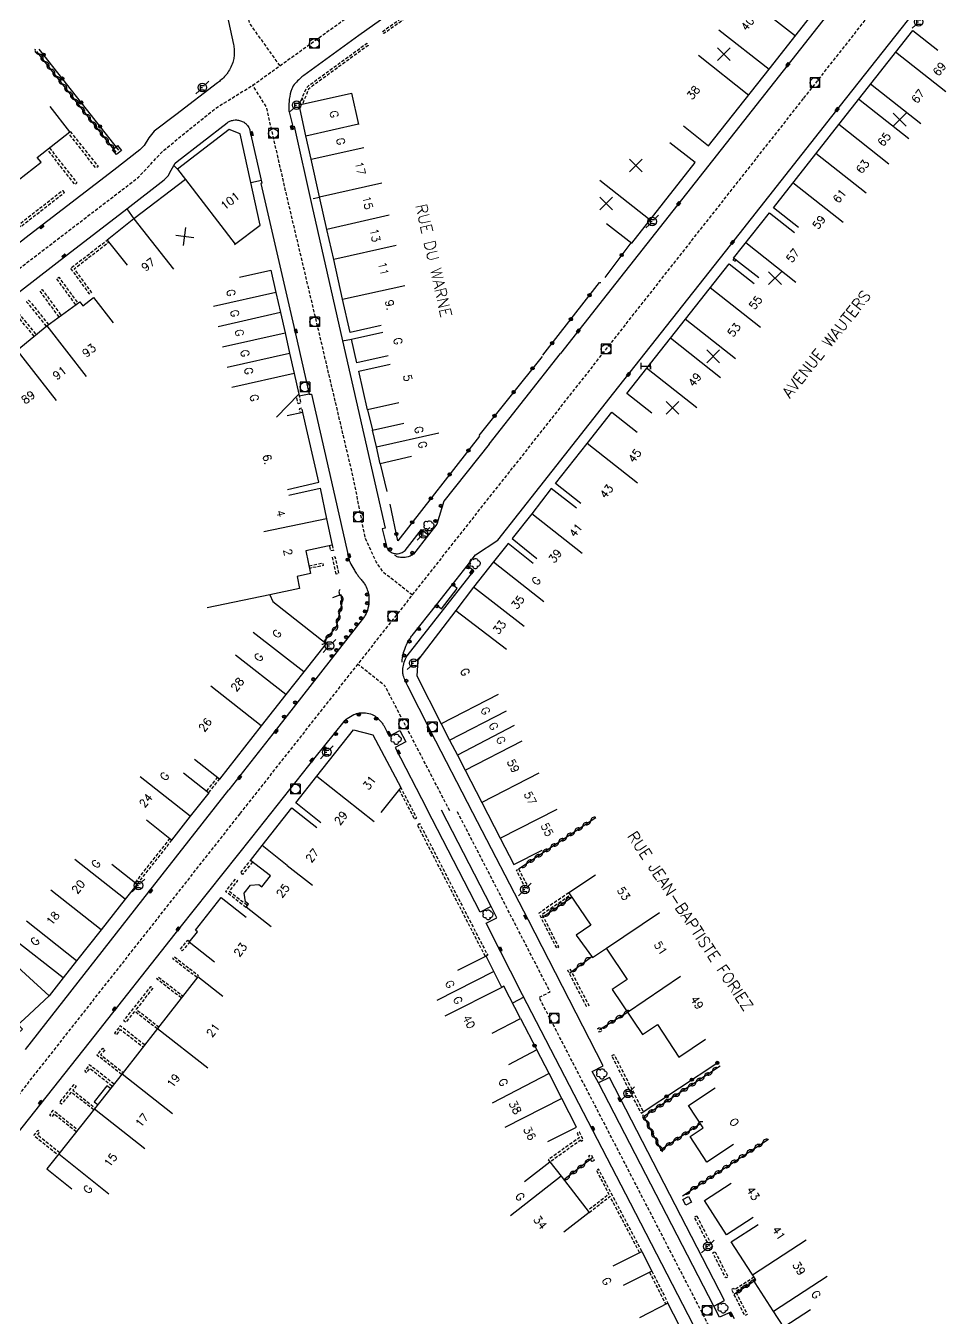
# Model space of a CAD drawing. Header units: millimetres. Extents: x 108000 to 109000, y 121000 to 122000.
# Drawn here: x 108618.6 to 108762.9, y 121403.6 to 121605.4 of the extents above; entities that cross this region are included whole.
import ezdxf
from ezdxf.enums import TextEntityAlignment as Align

# ---------------------------------------------------------------- set-up
doc = ezdxf.new("R2010")
doc.units = ezdxf.units.MM
doc.linetypes.add('DASHED', pattern=[0.75, 0.5, -0.25])
doc.layers.get('0').update_dxf_attribs({"linetype": 'CONTINUOUS'})
for name, color, linetype in [('W0001', 6, 'DASHED'), ('W0008', 7, 'CONTINUOUS'), ('W0100', 7, 'CONTINUOUS'), ('W0112', 1, 'DASHED'), ('W0300', 7, 'CONTINUOUS'), ('W0310', 3, 'CONTINUOUS'), ('W0322', 7, 'CONTINUOUS'), ('W0400', 7, 'CONTINUOUS'), ('W0420', 7, 'CONTINUOUS'), ('W0471', 7, 'CONTINUOUS'), ('W0989', 7, 'CONTINUOUS'), ('W0991', 7, 'CONTINUOUS'), ('W1102', 7, 'CONTINUOUS'), ('W1474', 7, 'CONTINUOUS')]:
    doc.layers.add(name, color=color, linetype=linetype)
doc.styles.get("Standard").update_dxf_attribs({"font": 'romans.shx', "width": 0.85})

# ---------------------------------------------------------------- blocks, each defined once
blk = doc.blocks.new('t310o')
at = {"color": 0, "linetype": 'Continuous'}
for centre, start, end in [((-0.5, 0.38), 216.8699, 323.1304), ((0.5, -0.37), 36.8699, 143.1303)]:
    blk.add_arc(centre, 0.625, start, end, dxfattribs=at)
blk = doc.blocks.new('t991o')
at = {"color": 0, "linetype": 'Continuous'}
for p, q in [((-1, 1), (1, -1)), ((-1, -1), (1, 1))]:
    blk.add_line(p, q, dxfattribs=at)
blk = doc.blocks.new('T420')
for p, q in [((0.75, 0.75), (-0.75, 0.75)), ((-0.75, 0.75), (-0.75, -0.75)), ((0.75, 0.75), (0.75, -0.75)), ((0.75, -0.75), (-0.75, -0.75))]:
    blk.add_line(p, q)
blk.add_ellipse((0, 0), major_axis=(-0.53, 0.53), ratio=1, start_param=3.926991, end_param=10.210176)
blk = doc.blocks.new('T400')
for p, q in [((-0.15, 0.3), (0.15, 0.3)), ((-0.15, -0.25), (-0.15, 0.3)), ((-0.15, 0.15), (0.15, 0.15)), ((-0.15, 0), (0.15, 0)), ((0.15, 0.3), (0.15, -0.25)), ((-0.15, -0.15), (0.15, -0.15)), ((-0.15, -0.25), (-0.15, -0.3)), ((-0.15, -0.3), (0.15, -0.3)), ((0.15, -0.3), (0.15, -0.25))]:
    blk.add_line(p, q)
blk = doc.blocks.new('t112o')
at = {"color": 0, "linetype": 'Continuous'}
for p, q in [((-0.5, 0.5), (0.5, 0.5)), ((-0.5, -0.5), (-0.5, 0.5)), ((0.5, 0.5), (0.5, -0.5)), ((0.5, -0.5), (-0.5, -0.5))]:
    blk.add_line(p, q, dxfattribs=at)
blk = doc.blocks.new('T471')
for p, q in [((-0.333334, 0.333334), (-0.333334, -0.333334)), ((-0.333334, 0.333334), (0.333334, 0.333334)), ((-0.333334, 0), (0, 0)), ((0.500001, 0.500001), (1.000002, 1.000002)), ((-0.500001, -0.500001), (-1.000002, -1.000002)), ((-0.333334, -0.333334), (0.333334, -0.333334))]:
    blk.add_line(p, q)
blk.add_ellipse((0, 0), major_axis=(0.471405, 0.471405), ratio=1, start_param=5.4977871438, end_param=11.780972451)
blk = doc.blocks.new('t322o')
at = {"color": 0, "linetype": 'Continuous'}
for radius in [0.25, 0.15]:
    blk.add_circle((0, 0), radius, dxfattribs=at)
blk = doc.blocks.new('T300')
for p, q in [((-0.8, 0.51), (-0.86, 0.34)), ((-0.86, 0.34), (-0.86, 0.17)), ((-0.86, 0.17), (-0.74, 0.06)), ((-0.69, 0.63), (-0.8, 0.51)), ((-0.8, -0.06), (-0.74, 0.06)), ((-0.74, 0.06), (-0.69, 0.11)), ((-0.57, 0.69), (-0.69, 0.63)), ((-0.46, 0.69), (-0.57, 0.69)), ((-0.29, 0.63), (-0.46, 0.69)), ((-0.29, 0.63), (-0.17, 0.74)), ((-0.23, 0.57), (-0.29, 0.63)), ((-0.17, 0.74), (-0.06, 0.8)), ((-0.06, 0.8), (0.06, 0.8)), ((0.06, 0.8), (0.23, 0.74)), ((0.23, 0.74), (0.34, 0.63)), ((0.34, 0.63), (0.4, 0.51)), ((0.46, 0.46), (0.34, 0.46)), ((0.4, 0.51), (0.4, 0.46)), ((0.57, 0.4), (0.46, 0.46)), ((0.57, 0.4), (0.69, 0.29)), ((0.69, 0.29), (0.74, 0.17)), ((0.74, 0.06), (0.69, -0.17)), ((0.74, 0.17), (0.74, 0.06)), ((-0.8, -0.17), (-0.8, -0.06)), ((-0.8, -0.23), (-0.8, -0.17)), ((-0.74, -0.34), (-0.8, -0.23)), ((-0.69, -0.4), (-0.74, -0.34)), ((-0.51, -0.46), (-0.69, -0.4)), ((-0.4, -0.46), (-0.51, -0.46)), ((-0.4, -0.46), (-0.34, -0.46)), ((-0.34, -0.46), (-0.34, -0.4)), ((-0.34, -0.51), (-0.34, -0.46)), ((-0.29, -0.63), (-0.34, -0.51)), ((-0.17, -0.74), (-0.29, -0.63)), ((-0.06, -0.8), (-0.17, -0.74)), ((0.06, -0.8), (-0.06, -0.8)), ((0.17, -0.74), (0.06, -0.8)), ((0.23, -0.69), (0.17, -0.74)), ((0.29, -0.46), (0.23, -0.46)), ((0.29, -0.63), (0.23, -0.69)), ((0.46, -0.4), (0.29, -0.46)), ((0.34, -0.51), (0.29, -0.63)), ((0.34, -0.51), (0.34, -0.46)), ((0.57, -0.34), (0.46, -0.4)), ((0.63, -0.29), (0.57, -0.34)), ((0.69, -0.17), (0.63, -0.29))]:
    blk.add_line(p, q)
blk = doc.blocks.new('T1474')
at = {"color": 0, "linetype": 'Continuous', "flags": 128}
for points in [[(-0.75, -0.5), (-0.75, 0.5)], [(-0.75, 0), (0.75, 0)], [(0.75, 0), (0.75, -0.5), (0.75, 0.5)]]:
    blk.add_lwpolyline(points, dxfattribs=at)

msp = doc.modelspace()

# ---------------------------------------------------------------- linework, layer by layer
at = {"layer": 'W0001', "flags": 128}
msp.add_lwpolyline([(108658.35, 121599.2), (108653.66, 121605.74), (108651.72, 121613.61), (108650.1, 121620.71), (108647.25, 121633.35, 0.006479), (108646.98, 121634.5, 0.001017), (108645.02, 121642.22, 0.001478), (108642.82, 121650.72, 0.005007), (108642.15, 121653.16, 0.002608), (108641.58, 121655.12, 0.000943), (108639.96, 121660.58, 0.000962), (108638.65, 121664.94, 0.003428), (108638.28, 121666.12, 0.006892), (108637.98, 121667, 0.002312), (108636.99, 121669.82, 0.00325), (108635.62, 121673.55, 0.008486), (108635.09, 121674.88, 0.002054), (108634.31, 121676.76, 0.001557), (108633.24, 121679.25), (108625.44, 121697.37), (108607, 121740.6), (108591.59, 121776.73), (108586.4, 121788.83), (108582.84, 121797.18, -0.006893), (108582.13, 121798.93, -0.004423), (108581.1, 121801.62, -0.006374), (108580.31, 121803.79, -0.003589), (108579.03, 121807.59, -0.003831), (108577.94, 121810.99, -0.006752), (108577.35, 121812.99, -0.006168), (108576.75, 121815.22, -0.005059), (108576.08, 121817.93, -0.002498), (108575.29, 121821.4, -0.00247), (108574.52, 121824.92, -0.001982), (108573.74, 121828.61, -0.009524), (108573.58, 121829.49), (108569.68, 121852.92), (108566.65, 121870.98), (108561.32, 121903.13), (108559.8, 121912.38), (108558.37, 121921.26), (108555.47, 121934.7), (108554.07, 121941.81), (108554.64, 121951.59)], format="xyb", dxfattribs=at)
at = {"layer": 'W0001'}
msp.add_lwpolyline([(108694.83, 121536.5), (108740.2, 121594.12), (108763.64, 121623.9)], dxfattribs=at)
at = {"layer": 'W0001', "flags": 128}
for points in [[(108324.99, 121331.05), (108366.93, 121370.14), (108396.42, 121397.25), (108399.33, 121399.77), (108406.97, 121404.96), (108414.91, 121410.76), (108439.87, 121429.9), (108520.49, 121492.17), (108603.69, 121556.86), (108636.24, 121581.76), (108640.06, 121585.88), (108648.16, 121592.45), (108654.27, 121596.27), (108684.65, 121618.07)], [(108679.03, 121516.49), (108674.52, 121520.05), (108673.37, 121521.68), (108671.69, 121525.35), (108669.85, 121534.66), (108659.3, 121579.35), (108656.25, 121592.7), (108654.09, 121596.16)], [(108652.15, 121482.38), (108694.81, 121536.52)], [(108684.87, 121482.81), (108674.74, 121502.35), (108670.51, 121505.68)], [(108417.65, 121187.16), (108475.27, 121258.08), (108527.46, 121324.17), (108567.08, 121374.86), (108580.51, 121391.48), (108620.7, 121442.44), (108652.15, 121482.38)], [(108801.81, 121299.5), (108778.59, 121330.52), (108780.11, 121331.68), (108756.39, 121363.39), (108754.85, 121362.25), (108736.66, 121386.54), (108731.03, 121394.93), (108725.16, 121402.75), (108698.84, 121453.66), (108700.55, 121454.53), (108686.04, 121482.71)]]:
    msp.add_lwpolyline(points, dxfattribs=at)
at = {"layer": 'W0008'}
for p, q in [((108691.05, 121540.07), (108702.2, 121554.23)), ((108698.97, 121533.4), (108710.53, 121548.09))]:
    msp.add_line(p, q, dxfattribs=at)
for points in [[(108686.69, 121615.34), (108691.88, 121618.99), (108695.39, 121620.99), (108701.34, 121623.81), (108708.99, 121627.12), (108723.77, 121633.62), (108723.71, 121633.72), (108730.93, 121636.87), (108731.16, 121636.84), (108747.59, 121643.97), (108747.61, 121644.1), (108750.94, 121645.21), (108755.45, 121644.35), (108757.75, 121642.25), (108761.42, 121637.38), (108762.8, 121633.5), (108762.48, 121631.45), (108761.48, 121629.63), (108760.83, 121628.81), (108745.86, 121609.74), (108709.49, 121563.48), (108702.2, 121554.23)], [(108710.53, 121548.09), (108728.73, 121571.18), (108745.93, 121592.99), (108765.87, 121618.24), (108769.25, 121621.75), (108771.3, 121621.97), (108773.17, 121621.01), (108774.42, 121619.36), (108781.32, 121609.82)]]:
    msp.add_lwpolyline(points, dxfattribs=at)
at = {"layer": 'W0008', "flags": 128}
for points in [[(108686.72, 121615.3), (108670.66, 121603.89), (108662.1, 121597.67, 0.02723), (108661.48, 121597.17, 0.020909), (108660.75, 121596.44, 0.096826), (108660.2, 121595.56, 0.061188), (108659.8, 121593.97, 0.025488), (108659.71, 121592.55, 0.064713), (108659.77, 121592), (108660.34, 121589.69), (108660.54, 121589.77), (108663.33, 121577.37), (108668.14, 121556.23), (108674.77, 121526.97), (108674.33, 121526.86), (108675.04, 121523.92, 0.147406), (108675.26, 121523.54, 0.082842), (108675.9, 121523.11, 0.077519), (108676.47, 121522.95, 0.093058), (108676.96, 121522.99, 0.059567), (108677.59, 121523.24, 0.100479), (108677.9, 121523.49), (108680.48, 121526.73), (108681.53, 121525.92)], [(108649.63, 121609.2), (108651.08, 121602.52, -0.040104), (108651.19, 121601.69, -0.032995), (108651.18, 121600.67, -0.052913), (108651.04, 121599.92, -0.039936), (108650.67, 121598.98, -0.027561), (108650.19, 121598.11, -0.048702), (108649.85, 121597.66, -0.018285), (108649.17, 121596.99, -0.022937), (108648.59, 121596.51), (108642.08, 121591.54), (108638.71, 121588.97), (108637.84, 121587.93), (108637.12, 121586.75), (108636.44, 121586.06), (108632.4, 121582.88), (108619.18, 121572.71), (108603.12, 121560.24, -0.039021)], [(108552.31, 121513.25), (108625.15, 121569.7), (108634.4, 121576.82), (108640.28, 121581.36), (108640.9, 121582.01), (108641.36, 121582.89), (108641.98, 121583.98), (108642.26, 121584.25), (108650.12, 121590.29, -0.067038), (108650.5, 121590.51, -0.046848), (108651.1, 121590.69, -0.07426), (108651.55, 121590.72, -0.051646), (108652.18, 121590.59, -0.053566), (108652.73, 121590.35, -0.072337), (108653.08, 121590.08, -0.059314), (108653.48, 121589.55, -0.076477), (108653.66, 121589.07), (108655.53, 121580.85), (108655.38, 121580.81), (108660.5, 121558.47), (108662.9, 121547.87), (108663.25, 121547.89), (108666.64, 121533.06), (108669.15, 121522.02, 0.057618), (108669.3, 121521.59, 0.021468), (108669.88, 121520.53, 0.008698), (108670.25, 121519.95, 0.010315), (108670.58, 121519.47, 0.035804), (108670.93, 121519.05, -0.029068), (108671.36, 121518.54, -0.048003), (108671.7, 121517.99, -0.032351), (108672.06, 121517.11, -0.053352), (108672.21, 121516.45, -0.038367), (108672.24, 121515.52, -0.063423), (108672, 121514.08, -0.092047), (108671.53, 121513.18), (108657.81, 121495.55), (108650.34, 121486.1)], [(108691.04, 121540.08), (108683.97, 121531.17), (108682.84, 121527.6), (108681.53, 121525.92), (108679.2, 121522.92, -0.104262), (108678.98, 121522.74, -0.045031), (108678.37, 121522.47, -0.058757), (108677.9, 121522.38, -0.037206), (108677.16, 121522.38, -0.069596), (108676.81, 121522.45, -0.045492), (108676.31, 121522.68)], [(108688.5, 121482.5), (108681.86, 121495.29), (108678.3, 121502.27, -0.020172), (108677.93, 121503.09, -0.02042), (108677.62, 121503.93, -0.081202), (108677.52, 121504.57, -0.053392), (108677.64, 121505.53, -0.037459), (108677.95, 121506.52, -0.071691), (108678.22, 121507), (108688.63, 121520.29), (108687.6, 121521.08), (108688.92, 121522.81), (108692.38, 121525.09), (108698.93, 121533.43)], [(108677.44, 121506.04, -0.023873), (108677.49, 121506.82, -0.043727), (108677.58, 121507.24, -0.011776), (108677.95, 121508.35, -0.032321), (108678.12, 121508.74, -0.019234), (108678.63, 121509.66, -0.030609), (108679.01, 121510.2), (108682.8, 121514.97), (108685.29, 121518.17), (108687.6, 121521.08)], [(108653.96, 121478.66), (108663.87, 121491.14), (108668.37, 121496.78, -0.074369), (108668.84, 121497.22, -0.039705), (108669.89, 121497.83, -0.072074), (108670.74, 121498.09, -0.065122), (108671.72, 121498.11, -0.072834), (108672.77, 121497.84, -0.088813), (108673.51, 121497.36, -0.030603), (108674.24, 121496.6, -0.055625), (108674.56, 121496.11), (108675.4, 121494.47), (108677.05, 121495.33), (108677.99, 121493.57), (108676.34, 121492.68), (108681.27, 121483.12)]]:
    msp.add_lwpolyline(points, format="xyb", dxfattribs=at)
for points in [[(108641.75, 121583.58), (108642.34, 121583.03)], [(108655.44, 121581.26), (108653.8, 121580.91)], [(108663.52, 121578.45), (108664.52, 121578.67)], [(108634.4, 121576.82), (108635.54, 121575.29)], [(108668.14, 121556.23), (108669.54, 121556.48)], [(108662.9, 121547.87), (108661.37, 121547.56)], [(108682.8, 121514.97), (108683.57, 121514.37), (108686.05, 121517.53), (108685.29, 121518.17)], [(108618.58, 121445.5), (108637.86, 121470.17), (108650.34, 121486.1)], [(108725.4, 121397.72), (108713.12, 121421.5), (108696.25, 121454.06), (108690.55, 121465.24), (108692.24, 121466.08), (108691.33, 121467.87), (108689.6, 121466.99), (108681.28, 121483.13)], [(108691.33, 121467.87), (108683.57, 121482.93)], [(108729.34, 121403.47), (108728.78, 121404.52), (108727.03, 121403.69), (108726.11, 121405.44), (108727.81, 121406.32), (108709.83, 121441.13), (108708.12, 121440.3), (108707.13, 121442.08), (108708.85, 121442.99), (108697.17, 121465.72), (108688.5, 121482.5)], [(108593.52, 121402.39), (108628.52, 121446.58), (108642.77, 121464.56), (108653.96, 121478.66)], [(108696.45, 121453.68), (108694.68, 121452.78)], [(108726.11, 121405.44), (108708.12, 121440.3)]]:
    msp.add_lwpolyline(points, dxfattribs=at)
at = {"layer": 'W0100'}
for points in [[(108721.38, 121589.79), (108725.3, 121586.68), (108734.78, 121598.64), (108743.6, 121609.91), (108739.67, 121612.99)], [(108739.37, 121573.92), (108735.44, 121577.01), (108745.65, 121590.02), (108757.21, 121604.69), (108761.14, 121601.6)], [(108709.39, 121574.54), (108713.33, 121571.46), (108723.2, 121584.07), (108719.26, 121587.15)], [(108733.16, 121566.05), (108729.23, 121569.15), (108734.83, 121576.23), (108738.75, 121573.13)], [(108716.46, 121544.91), (108712.54, 121548.01), (108728.53, 121568.26), (108732.45, 121565.16)], [(108705.34, 121530.82), (108701.41, 121533.92), (108706.34, 121540.16), (108710.21, 121545.06), (108714.14, 121541.96)]]:
    msp.add_lwpolyline(points, dxfattribs=at)
at = {"layer": 'W0100', "flags": 128}
for points in [[(108674.17, 121558.6), (108669.29, 121557.5), (108668.12, 121562.7), (108666.74, 121568.91), (108665.67, 121573.63), (108664.51, 121578.72), (108663.23, 121584.59), (108662.4, 121588.24), (108661.36, 121593.06), (108669.52, 121594.9), (108670.62, 121590.03)], [(108614.38, 121585.25), (108617.46, 121581.32), (108621.02, 121584.12), (108621.02, 121584.12), (108620.43, 121584.87), (108625.52, 121588.88), (108622.44, 121592.81)], [(108651.26, 121571.26), (108655.23, 121574.3), (108655.23, 121574.3), (108652.15, 121588.57), (108650.39, 121589.23), (108642.34, 121583.03), (108643.58, 121581.42), (108635.54, 121575.29), (108631.34, 121571.95), (108634.45, 121568.04)], [(108652.04, 121566.17), (108656.91, 121567.27), (108657.71, 121563.77), (108658.42, 121560.62), (108659.14, 121557.48), (108659.85, 121554.28), (108660.57, 121551.14), (108661.3, 121547.87), (108657.8, 121544.3)], [(108601.27, 121535.96), (108598.14, 121539.87), (108603, 121543.76), (108607.72, 121547.31), (108612.46, 121551.18), (108617.31, 121554.77), (108621.94, 121558.55), (108627.07, 121562.32), (108627.07, 121562.32), (108627.56, 121561.69), (108629.21, 121562.97), (108632.27, 121559.01)], [(108675.24, 121553.89), (108670.36, 121552.8), (108669.54, 121556.48), (108674.41, 121557.57)], [(108676.91, 121546.52), (108672.03, 121545.44), (108670.69, 121551.5), (108675.57, 121552.58)], [(108659.53, 121533.01), (108664.4, 121534.13), (108661.9, 121545.04), (108661.9, 121545.04), (108659.47, 121544.49)], [(108678.88, 121538.13), (108674.01, 121537.03), (108674.01, 121537.02), (108673.41, 121539.64), (108672.81, 121542.26), (108677.69, 121543.37)], [(108659.73, 121532.13), (108664.62, 121533.18), (108665.64, 121528.4), (108666.51, 121524.31), (108662.4, 121523.43), (108663.13, 121519.87), (108661.02, 121519.42), (108661.42, 121517.53), (108656.77, 121516.56), (108657.21, 121515.52), (108665.56, 121508.95), (108662.05, 121504.5), (108659.27, 121500.97), (108655.43, 121496.08), (108648.91, 121487.76), (108644.97, 121490.84)], [(108704.7, 121530.09), (108700.74, 121533.15), (108697.7, 121529.21), (108694.6, 121525.36), (108698.49, 121522.22)], [(108697.91, 121521.46), (108694, 121524.57), (108691.71, 121521.69), (108688.59, 121517.74), (108685.8, 121514.1), (108679.87, 121506.33), (108679.71, 121503.9), (108683.55, 121496.41), (108684.86, 121493.85), (108686.06, 121491.52), (108687.29, 121489.15), (108689.88, 121484.11), (108692.76, 121478.51), (108694.87, 121474.4), (108699.32, 121476.68)], [(108664.73, 121480.95), (108660.82, 121484.06), (108664.11, 121488.2), (108669.85, 121495.48), (108672.88, 121494.65), (108677.22, 121486.46), (108674.13, 121482.53)], [(108643.29, 121488.73), (108647.23, 121485.64), (108644.34, 121481.97), (108641.42, 121478.24), (108637.49, 121481.33)], [(108659.48, 121474.28), (108655.56, 121477.38), (108660.21, 121483.27), (108664.13, 121480.18)], [(108656.99, 121464.69), (108653.05, 121467.76), (108653.42, 121468.25), (108652.95, 121468.61), (108652.77, 121469.95), (108653.72, 121471.17), (108655.06, 121471.32), (108655.53, 121470.95), (108656.85, 121472.64), (108653.74, 121475.07), (108655.56, 121477.38)], [(108632.09, 121474.46), (108636.01, 121471.35), (108634.15, 121469), (108630.39, 121464.23), (108626.57, 121459.36), (108624.47, 121456.7), (108622.28, 121453.9), (108618.41, 121450.31), (108617.45, 121449.41), (108618.11, 121448.71), (108616.89, 121447.55), (108616.81, 121447.63), (108616.58, 121447.41), (108614.62, 121445.55), (108615.21, 121444.94), (108614.99, 121444.71), (108611.84, 121440.65), (108608.53, 121436.48), (108604.61, 121439.6)], [(108707.64, 121472.77), (108703.5, 121469.97), (108706.91, 121464.93), (108704.6, 121463.37), (108707.2, 121459.9), (108709.34, 121461.33), (108709.44, 121461.18), (108712.59, 121456.46), (108710.26, 121454.91), (108714.98, 121447.86), (108717.31, 121449.41), (108720.69, 121444.35), (108724.85, 121447.13)], [(108648.11, 121459.18), (108644.17, 121462.27), (108645.46, 121463.92), (108645.14, 121464.17), (108649.15, 121469.28), (108653.09, 121466.19)], [(108691.49, 121448.06), (108695.93, 121450.35), (108693.33, 121455.4), (108693, 121455.23), (108691.75, 121457.7), (108690.54, 121460.1), (108686.08, 121457.84)], [(108649.44, 121453.82), (108645.49, 121456.89), (108639.23, 121448.81), (108633.69, 121441.73), (108629.37, 121436.25), (108623.78, 121429.22), (108621.91, 121426.88), (108625.82, 121423.76)], [(108700.22, 121431.13), (108704.67, 121433.4), (108702.38, 121437.88), (108700.4, 121441.76), (108698.49, 121445.45), (108694.05, 121443.15)], [(108631.88, 121439.43), (108631.31, 121439.87), (108629.34, 121437.37), (108629.91, 121436.93)], [(108729.22, 121430.67), (108725.05, 121427.92), (108722.42, 121431.91), (108724.49, 121433.28), (108722.18, 121436.79), (108726.35, 121439.54)], [(108696.56, 121424.89), (108700.49, 121427.97), (108702.26, 121425.72), (108706.65, 121420.04), (108702.7, 121416.98)], [(108732.3, 121419.27), (108728.09, 121416.57), (108724.65, 121421.93), (108728.85, 121424.63)], [(108741.26, 121404.88), (108737.08, 121402.14), (108735.41, 121404.68), (108732.58, 121409.09), (108732.56, 121409.15), (108732.54, 121409.26), (108732.54, 121409.3), (108732.57, 121409.4), (108732.61, 121409.48), (108732.69, 121409.56), (108728.86, 121415.47), (108733.05, 121418.19)], [(108710.42, 121411.75), (108714.89, 121413.99), (108716.43, 121410.92), (108711.95, 121408.68)], [(108688.66, 121376.64), (108691.6, 121372.6), (108694.13, 121374.44), (108697.98, 121377.17), (108702.74, 121380.7), (108707.58, 121384.17), (108711.36, 121386.93), (108715.25, 121389.75), (108718.84, 121392.38), (108722.83, 121395.31), (108723.32, 121397.43), (108718.97, 121405.91), (108714.52, 121403.63)]]:
    msp.add_lwpolyline(points, dxfattribs=at)
at = {"layer": 'W0112'}
for p, q in [((108729.12, 121568.86), (108729.46, 121568.64)), ((108729.59, 121568.85), (108729.26, 121569.08)), ((108729.59, 121568.85), (108729.46, 121568.64))]:
    msp.add_line(p, q, dxfattribs=at)
at = {"layer": 'W0112', "flags": 128}
for points in [[(108685.25, 121611.81), (108674.58, 121604.2), (108674.35, 121604.52), (108685.02, 121612.13)], [(108661.36, 121593.06), (108662.49, 121595.75), (108663.21, 121596.36), (108671.91, 121602.69), (108672.15, 121602.37), (108663.45, 121596.04), (108662.82, 121595.51), (108661.84, 121593.17)], [(108625.59, 121588.93), (108629.92, 121583.44), (108629.6, 121583.19), (108625.28, 121588.69)], [(108622.32, 121586.36), (108626.63, 121580.88), (108626.31, 121580.63), (108622.01, 121586.11)], [(108628.65, 121563.48), (108625.65, 121567.56), (108631.34, 121571.95)], [(108628.97, 121563.72), (108626.21, 121567.48), (108631.58, 121571.63)], [(108623.83, 121559.94), (108620.88, 121563.97), (108621.2, 121564.21), (108624.16, 121560.18)], [(108626.45, 121561.86), (108623.47, 121565.92), (108623.79, 121566.15), (108626.77, 121562.1)], [(108621.88, 121558.51), (108618.77, 121562.33), (108619.08, 121562.58), (108622.19, 121558.76)], [(108619.93, 121556.92), (108616.77, 121560.79), (108617.08, 121561.05), (108620.24, 121557.17)], [(108661.3, 121547.87), (108661.58, 121546.47), (108661.19, 121546.39), (108660.96, 121547.53)], [(108661.9, 121545.04), (108661.76, 121545.7), (108661.37, 121545.61), (108661.51, 121544.96)], [(108666.5, 121524.33), (108666.69, 121523.49), (108666.3, 121523.4), (108666.11, 121524.25)], [(108662.89, 121521.07), (108665.04, 121521.51), (108665.12, 121521.12), (108662.97, 121520.68)], [(108648.57, 121488.07), (108646.86, 121485.93)], [(108648.88, 121487.81), (108647.17, 121485.68)], [(108676.95, 121486.11), (108679.36, 121481.52), (108679.71, 121481.71), (108677.22, 121486.46)], [(108690.44, 121460.05), (108679.81, 121480.64), (108680.16, 121480.82), (108690.8, 121460.24), (108690.54, 121460.1)], [(108641.11, 121478.49), (108635.7, 121471.6)], [(108641.42, 121478.24), (108636.01, 121471.35)], [(108654.05, 121474.82), (108652.48, 121472.85), (108652.17, 121473.1), (108653.74, 121475.07)], [(108653.02, 121467.72), (108649.86, 121470.2), (108651.41, 121472.15), (108651.72, 121471.9), (108650.42, 121470.27), (108653.26, 121468.04)], [(108703.48, 121469.99), (108698.78, 121466.81), (108701.54, 121461.37), (108701.9, 121461.55), (108699.3, 121466.68), (108703.71, 121469.66)], [(108645.39, 121456.76), (108641.59, 121459.7), (108641.83, 121460.02), (108645.63, 121457.07)], [(108639.18, 121448.74), (108635.63, 121451.49), (108634.28, 121449.77), (108633.97, 121450.02), (108638.17, 121455.35), (108638.49, 121455.11), (108635.88, 121451.8), (108639.42, 121449.06)], [(108642.92, 121453.58), (108639.11, 121456.53), (108639.35, 121456.85), (108643.17, 121453.89)], [(108637.21, 121446.23), (108633.37, 121449.23), (108632.51, 121448.07), (108632.83, 121447.83), (108633.44, 121448.66), (108636.96, 121445.91)], [(108633.6, 121441.62), (108629.75, 121444.65), (108630.68, 121445.75), (108630.99, 121445.49), (108630.32, 121444.71), (108633.85, 121441.93)], [(108632.42, 121440.11), (108628.55, 121443.15), (108627.84, 121442.16), (108628.16, 121441.93), (108628.63, 121442.58), (108632.17, 121439.79)], [(108629.24, 121436.08), (108625.73, 121438.87), (108624.19, 121436.97), (108623.88, 121437.23), (108626.18, 121440.05), (108626.49, 121439.8), (108625.98, 121439.18), (108629.49, 121436.39)], [(108626.52, 121432.66), (108623, 121435.46), (108623, 121435.46), (108622.71, 121435), (108622.37, 121435.22), (108622.67, 121435.69), (108622.93, 121436.03), (108626.77, 121432.98)], [(108623.93, 121429.4), (108620.44, 121432.19), (108620.45, 121432.21), (108620.83, 121432.61), (108620.53, 121432.88), (108620.15, 121432.47), (108619.87, 121432.13), (108623.68, 121429.09)], [(108714.89, 121413.99), (108708.12, 121426.85), (108707.77, 121426.67), (108709.74, 121422.91), (108706.42, 121420.34)], [(108714.53, 121413.81), (108709.93, 121422.55), (108706.66, 121420.02)], [(108716.43, 121410.92), (108718.97, 121405.91)], [(108716.07, 121410.74), (108718.61, 121405.73)], [(108732.62, 121409.66), (108729.54, 121407.67), (108731.36, 121404.12), (108731, 121403.94), (108728.89, 121408.06), (108729.25, 121408.24), (108729.35, 121408.03), (108732.4, 121410)]]:
    msp.add_lwpolyline(points, dxfattribs=at)
for points in [[(108624.68, 121579.38), (108624.43, 121579.69), (108617.56, 121574.35), (108617.8, 121574.03)], [(108667.11, 121519.76), (108666.54, 121522.43), (108666.93, 121522.51), (108667.5, 121519.84)], [(108695.64, 121473.72), (108697.14, 121470.79), (108696.79, 121470.6), (108695.29, 121473.53)], [(108644.27, 121462.35), (108643.08, 121460.94), (108642.78, 121461.2), (108643.96, 121462.61)], [(108703.66, 121458.08), (108706.6, 121452.41), (108706.25, 121452.23), (108703.31, 121457.89)], [(108708.36, 121448.97), (108708.64, 121448.4), (108708.28, 121448.22), (108708, 121448.79)], [(108715.13, 121435.77), (108714.78, 121435.59), (108710.18, 121444.57), (108710.54, 121444.75)], [(108705.3, 121431.39), (108705.41, 121431.2), (108705.75, 121431.41), (108705.63, 121431.62), (108705.13, 121432.61), (108704.77, 121432.43), (108705.11, 121431.75), (108700.26, 121428.3), (108700.49, 121427.97)], [(108707.07, 121428), (108706.61, 121428.91), (108706.96, 121429.09), (108707.43, 121428.19)], [(108723.46, 121419.52), (108725.92, 121414.73), (108725.56, 121414.55), (108723.11, 121419.34)], [(108726.32, 121413.93), (108728.34, 121410.03), (108727.99, 121409.85), (108725.97, 121413.75)]]:
    msp.add_lwpolyline(points, close=True, dxfattribs=at)
at = {"layer": 'W0112'}
msp.add_lwpolyline([(108729.26, 121569.08), (108729.12, 121568.86)], dxfattribs=at)
at = {"layer": 'W0310', "flags": 128}
for points in [[(108632.76, 121585.67), (108620.38, 121601.42)], [(108666.61, 121516.11), (108667.86, 121516.57), (108668.03, 121515.27), (108667.14, 121511.52), (108665.22, 121509.23)], [(108695.64, 121473.72), (108707.7, 121481.78)], [(108699.24, 121466.12), (108703.95, 121469.3)], [(108703.56, 121457.44), (108707.06, 121460.07)], [(108708.27, 121448.65), (108712.62, 121451.38)], [(108727.13, 121442.93), (108715.2, 121435.07), (108717.86, 121429.88), (108724.05, 121433.96)], [(108721.23, 121422.68), (108734.65, 121431.52)], [(108707.18, 121428.62), (108702.69, 121425.16)], [(108729.28, 121407.31), (108732.68, 121409.55)]]:
    msp.add_lwpolyline(points, dxfattribs=at)
at = {"layer": 'W0322'}
for p, q in [((108713.18, 121571.52), (108709.1, 121566.11)), ((108699.29, 121553.78), (108689.43, 121541.42))]:
    msp.add_line(p, q, dxfattribs=at)
at = {"layer": 'W0322', "flags": 128}
for points in [[(108633.15, 121585.98), (108620.72, 121601.8)], [(108672.03, 121545.44), (108672.81, 121542.26)], [(108689.54, 121541.33), (108676.76, 121524.98), (108675.55, 121530.69)], [(108674.01, 121537.03), (108675.02, 121532.68)], [(108695.93, 121450.35), (108698.49, 121445.45)], [(108714.78, 121435.59), (108726.77, 121443.49)]]:
    msp.add_lwpolyline(points, dxfattribs=at)
at = {"layer": 'W0322'}
msp.add_lwpolyline([(108699.42, 121553.97), (108708.27, 121565.32), (108708.5, 121565.31)], dxfattribs=at)
at = {"layer": 'W1102'}
for p, q in [((108731, 121610.03), (108738.87, 121603.87)), ((108726.91, 121604.8), (108734.78, 121598.64)), ((108723.75, 121600.82), (108731.58, 121594.6)), ((108762.38, 121595.1), (108754.53, 121601.29)), ((108758.47, 121590.13), (108750.62, 121596.32)), ((108756.6, 121587.76), (108748.75, 121593.95)), ((108753.5, 121583.83), (108745.65, 121590.02)), ((108749.93, 121579.27), (108742.07, 121585.46)), ((108708.32, 121581.29), (108716.2, 121575.12)), ((108746.36, 121574.72), (108738.49, 121580.9)), ((108738.96, 121565.32), (108731.11, 121571.52)), ((108733.4, 121558.29), (108725.55, 121564.49)), ((108729.53, 121553.4), (108721.68, 121559.59)), ((108727.2, 121550.44), (108719.35, 121556.64)), ((108723.48, 121545.73), (108715.63, 121551.93)), ((108714.19, 121533.96), (108706.34, 121540.16))]:
    msp.add_line(p, q, dxfattribs=at)
at = {"layer": 'W1102', "flags": 128}
for points in [[(108662.4, 121588.24), (108670.61, 121590.09)], [(108663.23, 121584.59), (108671.43, 121586.44)], [(108643.58, 121581.42), (108651.35, 121571.32)], [(108664.51, 121578.72), (108674.27, 121580.9)], [(108635.54, 121575.29), (108641.69, 121567.4)], [(108675.42, 121575.85), (108665.67, 121573.63)], [(108676.5, 121571.11), (108666.74, 121568.91)], [(108668.12, 121562.7), (108677.88, 121564.88)], [(108657.71, 121563.77), (108647.96, 121561.57)], [(108658.42, 121560.62), (108648.67, 121558.4)], [(108621.94, 121558.55), (108628.06, 121550.65)], [(108649.39, 121555.28), (108659.14, 121557.48)], [(108623.45, 121546.88), (108617.31, 121554.77)], [(108650.09, 121552.1), (108659.85, 121554.28)], [(108660.57, 121551.14), (108650.82, 121548.93)], [(108673.41, 121539.64), (108683.16, 121541.86)], [(108665.64, 121528.4), (108655.85, 121526.38)], [(108705.55, 121523.02), (108697.7, 121529.21)], [(108691.71, 121521.69), (108699.55, 121515.48)], [(108696.48, 121511.6), (108688.59, 121517.74)], [(108656.77, 121516.56), (108646.98, 121514.52)], [(108685.8, 121514.1), (108693.75, 121508.03)], [(108662.05, 121504.5), (108654.18, 121510.67)], [(108659.27, 121500.97), (108651.4, 121507.14)], [(108655.43, 121496.08), (108647.56, 121502.25)], [(108692.45, 121500.96), (108683.55, 121496.41)], [(108684.86, 121493.85), (108693.75, 121498.42)], [(108694.94, 121496.11), (108686.06, 121491.52)], [(108687.29, 121489.15), (108696.17, 121493.74)], [(108644.34, 121481.97), (108636.48, 121488.14)], [(108664.11, 121488.2), (108673.05, 121481.16)], [(108698.77, 121488.68), (108689.88, 121484.11)], [(108692.76, 121478.51), (108701.66, 121483.08)], [(108634.15, 121469), (108626.29, 121475.19)], [(108659.48, 121474.28), (108663.41, 121471.19)], [(108630.39, 121464.23), (108622.54, 121470.41)], [(108626.57, 121459.36), (108618.73, 121465.56)], [(108709.34, 121461.33), (108717.62, 121466.93)], [(108624.47, 121456.7), (108616.6, 121462.87)], [(108622.28, 121453.9), (108614.89, 121460.69)], [(108691.75, 121457.7), (108682.83, 121453.18)], [(108693, 121455.23), (108684.08, 121450.72)], [(108712.62, 121451.38), (108720.91, 121456.98)], [(108639.23, 121448.81), (108647.1, 121442.64)], [(108633.69, 121441.73), (108641.54, 121435.54)], [(108700.4, 121441.76), (108691.52, 121437.16)], [(108702.38, 121437.88), (108693.48, 121433.32)], [(108629.37, 121436.25), (108637.23, 121430.06)], [(108623.78, 121429.22), (108631.61, 121422.99)], [(108702.26, 121425.72), (108694.39, 121419.55)], [(108732.16, 121410.32), (108740.57, 121415.77)], [(108735.44, 121404.67), (108743.86, 121410.11)]]:
    msp.add_lwpolyline(points, dxfattribs=at)

# ---------------------------------------------------------------- block references
at = {"layer": 'W0112'}
for p, rotation in [((108632.87, 121586), 39.44761859039627), ((108721.96, 121421.9), 297.0658938505932)]:
    msp.add_blockref('t112o', p, dxfattribs=dict(at, rotation=rotation))
at = {"layer": 'W0300'}
for p in [(108681.67, 121527.32), (108688.88, 121521.41), (108676.53, 121493.98), (108690.88, 121466.56), (108708.67, 121441.69), (108727.6, 121405.12)]:
    msp.add_blockref('T300', p, dxfattribs=at)
at = {"layer": 'W0310'}
for p, rotation in [((108620.71, 121601), 128.1649796308356), ((108621.64, 121599.82), 128.1649796308356), ((108622.56, 121598.64), 128.1649796308356), ((108623.49, 121597.46), 128.1649796308356), ((108624.42, 121596.28), 128.1649796308356), ((108625.34, 121595.1), 128.1649796308356), ((108626.27, 121593.92), 128.1649796308356), ((108627.2, 121592.74), 128.1649796308356), ((108628.13, 121591.56), 128.1649796308356), ((108629.05, 121590.38), 128.1649796308356), ((108629.98, 121589.21), 128.1649796308356), ((108630.91, 121588.03), 128.1649796308356), ((108631.83, 121586.85), 128.1649796308356), ((108667.94, 121514.92), 256.744152625449), ((108667.88, 121516.4), 277.5277453287777), ((108667.6, 121513.46), 256.744152625449), ((108666.49, 121510.75), 229.9712530876608), ((108667.26, 121512), 256.744152625449), ((108665.53, 121509.6), 229.9712530876608), ((108706.87, 121481.22), 33.77027030187554), ((108703.13, 121478.72), 33.77027030187554), ((108704.37, 121479.55), 33.77027030187554), ((108705.62, 121480.39), 33.77027030187554), ((108700.63, 121477.05), 33.77027030187554), ((108701.88, 121477.89), 33.77027030187554), ((108698.14, 121475.38), 33.77027030187554), ((108699.39, 121476.22), 33.77027030187554), ((108696.89, 121474.55), 33.77027030187554), ((108702.97, 121468.64), 34.05853963078499), ((108700.48, 121466.96), 34.05853963078499), ((108701.72, 121467.8), 34.05853963078499), ((108705.96, 121459.24), 36.85760065874111), ((108704.76, 121458.34), 36.85760065874111), ((108712.08, 121451.04), 32.11095877219395), ((108709.54, 121449.44), 32.11095877219395), ((108710.81, 121450.24), 32.11095877219395), ((108723.37, 121440.46), 213.3903465963887), ((108724.63, 121441.28), 213.3903465963887), ((108725.88, 121442.11), 213.3903465963887), ((108720.87, 121438.81), 213.3903465963887), ((108722.12, 121439.63), 213.3903465963887), ((108717.11, 121436.33), 213.3903465963887), ((108718.36, 121437.15), 213.3903465963887), ((108719.62, 121437.98), 213.3903465963887), ((108715.52, 121434.44), 297.2046338103589), ((108715.86, 121435.5), 213.3903465963887), ((108716.21, 121433.1), 297.2046338103589), ((108722.35, 121432.84), 33.39034659640842), ((108723.6, 121433.66), 33.39034659640842), ((108716.89, 121431.77), 297.2046338103589), ((108717.58, 121430.44), 297.2046338103589), ((108718.59, 121430.36), 33.39034659640842), ((108719.85, 121431.19), 33.39034659640842), ((108721.1, 121432.01), 33.39034659640842), ((108733.75, 121430.93), 33.39034659638262), ((108730, 121428.46), 33.39034659638262), ((108731.25, 121429.28), 33.39034659638262), ((108732.5, 121430.11), 33.39034659638262), ((108704.8, 121426.79), 217.7044569881719), ((108705.99, 121427.71), 217.7044569881719), ((108727.49, 121426.81), 33.39034659638262), ((108728.74, 121427.63), 33.39034659638262), ((108703.62, 121425.87), 217.7044569881719), ((108723.73, 121424.33), 33.39034659638262), ((108724.99, 121425.15), 33.39034659638262), ((108726.24, 121425.98), 33.39034659638262), ((108722.48, 121423.5), 33.39034659638262), ((108730.53, 121408.13), 33.47340301102681), ((108731.79, 121408.96), 33.47340301102681)]:
    msp.add_blockref('t310o', p, dxfattribs=dict(at, rotation=rotation))
at = {"layer": 'W0322'}
for p, rotation in [((108621.41, 121600.91), 128.1649796308488), ((108624.35, 121597.18), 128.1649796308488), ((108627.28, 121593.45), 128.1649796308488), ((108630.22, 121589.71), 128.1649796308488), ((108711.74, 121569.62), 232.9912573215485), ((108706.72, 121563.34), 52.06639858924638), ((108703.8, 121559.59), 52.06639858924638), ((108700.88, 121555.84), 52.06639858924638), ((108697.81, 121551.92), 231.4256108780349), ((108694.85, 121548.21), 231.4256108780349), ((108691.88, 121544.49), 231.4256108780349), ((108687.79, 121539.09), 231.9826362943677), ((108684.86, 121535.35), 231.9826362943677), ((108681.93, 121531.61), 231.9826362943677), ((108683.48, 121530.44), 341.9401154264817), ((108679.01, 121527.87), 231.9826362943677), ((108682.64, 121528.08), 341.9401154264842), ((108676.53, 121526.05), 101.9696660376397), ((108675.56, 121523.66), 341.9401154264842), ((108668.92, 121522.03), 341.9401154264842), ((108679.02, 121523.09), 341.9401154264842), ((108687.73, 121520.85), 341.9401154264921), ((108685.44, 121518.13), 341.9401154264842), ((108671.96, 121516.59), 341.9401154264842), ((108671.63, 121513.96), 341.9401154264842), ((108671.98, 121515.25), 341.9401154264895), ((108682.87, 121514.77), 341.9401154264817), ((108670.27, 121511.96), 341.9401154264842), ((108671.01, 121512.89), 341.9401154264842), ((108668.7, 121509.93), 341.9401154264817), ((108669.46, 121510.93), 341.9401154264842), ((108680.03, 121511.2), 341.9401154264921), ((108667.16, 121507.91), 341.9401154264842), ((108667.92, 121508.92), 341.9401154264817), ((108678.57, 121509.26), 341.9401154264842), ((108666.43, 121506.99), 341.9401154264817), ((108677.75, 121507.07), 341.9401154264842), ((108663.55, 121503.36), 341.9401154264842), ((108678.1, 121503.11), 341.9401154264817), ((108660.73, 121499.73), 341.9401154264842), ((108658.98, 121497.52), 341.9401154264921), ((108670.66, 121497.83), 341.9401154264842), ((108668.65, 121496.75), 341.9401154264817), ((108673.37, 121497.2), 341.9401154264842), ((108667.09, 121494.81), 341.9401154264842), ((108665.33, 121492.59), 341.9401154264817), ((108698.13, 121446.13), 297.5230773296987), ((108726.68, 121443.43), 33.39034659639328), ((108722.71, 121440.81), 33.39034659639328), ((108718.74, 121438.2), 33.39034659639328)]:
    msp.add_blockref('t322o', p, dxfattribs=dict(at, rotation=rotation))
at = {"layer": 'W0400'}
for p, rotation in [((108737.7, 121599.36), 322.795474072281), ((108745.39, 121592.31), 142.1574960970597), ((108653.93, 121588.57), 192.7769423431228), ((108660.22, 121589.51), 193.8086498399976), ((108720.63, 121577.65), 322.3718205277179), ((108621.12, 121574.01), 307.574411822724), ((108729.04, 121571.58), 141.5534069576146), ((108624.6, 121569.46), 127.769321567613), ((108660.83, 121557.73), 192.7385496362455), ((108704.97, 121557.75), 321.0464317780875), ((108712.8, 121550.96), 141.0642658332409), ((108680.32, 121526.3), 139.4349769052494), ((108674.79, 121524.3), 13.46275377658885), ((108669.15, 121522.69), 12.80487727019076), ((108688.29, 121520.09), 141.9325726122463), ((108657.74, 121495.22), 141.5641964289165), ((108675.35, 121494.89), 27.19626837042811), ((108681.97, 121494.76), 207.4374165459482), ((108676.88, 121491.96), 207.3057758271079), ((108663.34, 121490.71), 142.6736033523872), ((108652.05, 121488.02), 321.6840162112391), ((108638.14, 121470.29), 321.9448636173036), ((108696.73, 121466.24), 27.30826495376597), ((108642.42, 121464.36), 141.5899435554354), ((108692.78, 121461.2), 27.03169139055307), ((108632.5, 121451.85), 321.5984882511025), ((108620.92, 121437.23), 141.6209553003452), ((108711.43, 121437.71), 207.317442819791), ((108707.22, 121433.22), 27.38536946578503), ((108728.83, 121404.11), 207.9125464073022)]:
    msp.add_blockref('T400', p, dxfattribs=dict(at, rotation=rotation))
at = {"layer": 'W0420'}
for p in [(108663.72, 121602.66), (108741.91, 121596.53), (108657.31, 121588.61), (108663.77, 121559.18), (108709.28, 121554.92), (108662.24, 121549.01), (108670.61, 121528.71), (108675.93, 121513.19), (108677.65, 121496.37), (108682.16, 121495.88), (108660.76, 121486.21), (108701.19, 121450.38), (108725.07, 121404.76)]:
    msp.add_blockref('T420', p, dxfattribs=at)
at = {"layer": 'W0471'}
for p in [(108758.13, 121606.03), (108646.22, 121595.78), (108660.95, 121593.03), (108716.51, 121574.86), (108680.77, 121526.07), (108666.08, 121508.56), (108679.23, 121505.86), (108665.66, 121491.95), (108636.23, 121471.14), (108696.6, 121470.52), (108712.72, 121438.67), (108725.21, 121414.75)]:
    msp.add_blockref('T471', p, dxfattribs=at)
at = {"layer": 'W0991'}
for p in [(108727.71, 121600.98), (108755.16, 121590.76), (108713.95, 121583.6), (108709.31, 121577.67), (108735.68, 121566.01), (108726.02, 121553.79), (108719.67, 121545.75)]:
    msp.add_blockref('t991o', p, dxfattribs=at)
at = {"layer": 'W0991', "rotation": 37.30668283768101}
msp.add_blockref('t991o', (108643.47, 121572.53), dxfattribs=at)
at = {"layer": 'W1474'}
msp.add_blockref('T1474', (108715.51, 121552.28), dxfattribs=at)

# ---------------------------------------------------------------- texts
at = {"layer": 'W0989'}
for s, rotation, p in [('RUE DU WARNE', 282.8005, (108682.37, 121568.76)), ('AVENUE WAUTERS', 51.572, (108743.73, 121555.72)), ('RUE JEAN-BAPTISTE FORIEZ', 303.7702, (108722.48, 121465.58))]:
    msp.add_text(s, height=1.75, rotation=rotation, dxfattribs=at).set_placement(p, align=Align.MIDDLE)
at = {"layer": 'W0991'}
for s, rotation, p in [('40', 51.7563, (108731.41, 121605.75)), ('69', 51.813, (108761.39, 121598.68)), ('38', 51.7568, (108722.93, 121594.99)), ('67', 51.8185, (108758.03, 121594.41)), ('G', 282.3001, (108666.81, 121591.61)), ('65', 51.8198, (108752.76, 121587.7)), ('G', 282.3001, (108667.84, 121587.37)), ('63', 51.8202, (108749.4, 121583.44)), ('17', 282.3001, (108670.89, 121583.16)), ('101', 38.4995, (108650.55, 121578.08)), ('15', 282.3001, (108672.05, 121577.79)), ('61', 51.8205, (108745.78, 121578.83)), ('59', 51.8198, (108742.57, 121574.75)), ('13', 282.3001, (108673.21, 121572.71)), ('57', 51.7138, (108738.47, 121569.55)), ('97', 38.4995, (108637.77, 121568.12)), ('11', 282.3001, (108674.52, 121567.48)), ('G', 282.3001, (108650.7, 121563.71)), ('9.', 282.3001, (108675.53, 121561.82)), ('55', 51.7083, (108732.66, 121562.2)), ('G', 282.3001, (108651.28, 121560.51)), ('53', 51.7082, (108729.3, 121557.94)), ('G', 282.3001, (108652.01, 121557.46)), ('G', 282.6422, (108676.78, 121556.17)), ('93', 37.9682, (108628.52, 121554.71)), ('G', 282.3001, (108652.88, 121554.27)), ('91', 37.9682, (108623.92, 121551.19)), ('G', 282.3001, (108653.46, 121551.51)), ('5', 282.6422, (108678.31, 121550.43)), ('49', 51.7085, (108723.15, 121550.15)), ('89', 37.9682, (108619.02, 121547.4)), ('G', 282.3001, (108654.33, 121547.3)), ('G', 282.6422, (108680.05, 121542.3)), ('G', 282.6422, (108680.63, 121539.98)), ('6.', 282.9016, (108656.41, 121537.7)), ('45', 51.6981, (108713.77, 121538.27)), ('43', 51.7116, (108709.37, 121532.7)), ('4', 282.9016, (108658.46, 121529.26)), ('41', 51.9052, (108704.56, 121526.63)), ('2', 282.9016, (108659.6, 121523.19)), ('39', 51.9052, (108701.35, 121522.61)), ('G', 51.9052, (108698.37, 121518.72)), ('35', 51.9052, (108695.5, 121515.39)), ('33', 51.9052, (108692.63, 121511.49)), ('G', 51.9052, (108657.88, 121510.46)), ('G', 51.9052, (108655.02, 121506.79)), ('G', 297.1495, (108687.27, 121504.49)), ('28', 51.9052, (108651.69, 121502.55)), ('G', 297.1495, (108690.45, 121498.43)), ('26', 51.9052, (108646.66, 121496.24)), ('G', 297.1495, (108691.72, 121496.02)), ('G', 297.1495, (108692.86, 121493.84)), ('59', 297.1495, (108694.81, 121489.83)), ('G', 51.8626, (108640.32, 121488.19)), ('31', 51.9052, (108672.33, 121487.19)), ('57', 297.1495, (108697.45, 121484.78)), ('24', 51.8626, (108637.38, 121484.43)), ('29', 51.9052, (108667.86, 121481.69)), ('55', 297.1495, (108700.09, 121479.86)), ('27', 51.9052, (108663.39, 121475.84)), ('G', 51.6265, (108629.59, 121474.52)), ('20', 51.6265, (108626.84, 121470.94)), ('25', 52.0494, (108658.82, 121470.34)), ('53', 303.7703, (108712.04, 121469.89)), ('18', 51.6265, (108622.87, 121466.01)), ('G', 51.6265, (108620.08, 121462.41)), ('23', 51.8903, (108652.16, 121461.11)), ('51', 303.7703, (108717.82, 121461.36)), ('G', 296.8464, (108684.9, 121455.74)), ('G', 296.8464, (108686.15, 121453.21)), ('49', 303.7703, (108723.51, 121452.86)), ('21', 52.2266, (108647.89, 121448.55)), ('40', 296.8464, (108687.87, 121449.86)), ('19', 52.2266, (108641.7, 121440.65)), ('G', 297.411, (108693.22, 121440.39)), ('38', 297.411, (108695.1, 121436.48)), ('17', 52.2266, (108636.79, 121434.46)), ('36', 297.411, (108697.36, 121432.42)), ('O', 303.3903, (108729.32, 121434.17)), ('15', 52.2266, (108631.88, 121428.26)), ('G', 51.3558, (108628.32, 121423.68)), ('G', 308.112, (108695.86, 121422.54)), ('43', 302.7365, (108732.26, 121423.03)), ('34', 308.112, (108698.99, 121418.5)), ('41', 302.9083, (108736.3, 121416.86)), ('39', 302.7119, (108739.45, 121411.34)), ('G', 296.5969, (108709.4, 121409.32)), ('G', 303.2355, (108742.11, 121407.24))]:
    msp.add_text(s, height=1.25, rotation=rotation, dxfattribs=at).set_placement(p, align=Align.MIDDLE)

doc.saveas('drawing.dxf')
